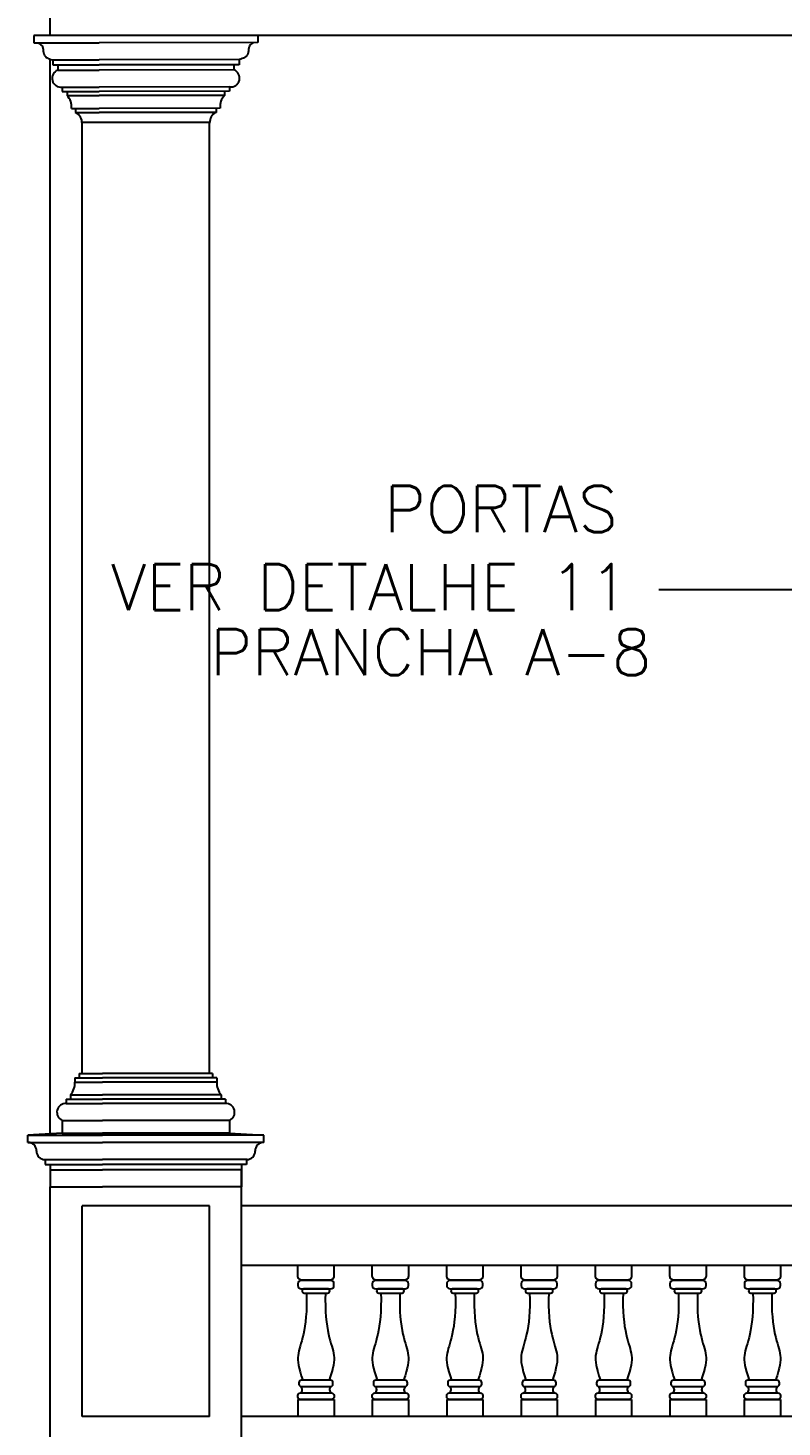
# Model space of a CAD drawing. Extents: x -1098 to 3016, y -832 to 644.
# Drawn here: x -849.4 to -813.9, y 426.4 to 492.2 of the extents above; entities that cross this region are included whole.
import ezdxf

# ---------------------------------------------------------------- set-up
doc = ezdxf.new("R2010")
doc.units = 0
doc.header["$MEASUREMENT"] = 0
for name, color, linetype in [('ESQUADRIAS', 2, 'CONTINUOUS'), ('PAREDE', 1, 'CONTINUOUS'), ('VARANDA', 1, 'CONTINUOUS')]:
    doc.layers.add(name, color=color, linetype=linetype)
doc.styles.add('ROMANS', font='romans')
doc.dimstyles.new('ISO-25', dxfattribs={"dimtxt": 10, "dimasz": 3.5, "dimexe": 1.25, "dimexo": 15, "dimgap": 5, "dimtad": 1, "dimdec": 1, "dimtxsty": 'STANDARD', "dimblk": 'DOT', "dimcen": 2.5, "dimclrd": 1, "dimclre": 1, "dimclrt": 2, "dimazin": 3, "dimtfac": 1, "dimtdec": 1, "dimtmove": 0, "dimatfit": 3})

msp = doc.modelspace()

# ---------------------------------------------------------------- linework, layer by layer
at = {"layer": 'ESQUADRIAS', "color": 4}
for points in [[(-848.322, 491.844), (-848.322, 511.11)], [(-848.322, 491.844), (-848.322, 511.11)], [(-753.822, 491.844), (-849.081, 491.844)], [(-849.081, 491.832), (-849.081, 491.492)], [(-848.881, 491.492), (-848.828, 491.463), (-848.785, 491.434), (-848.751, 491.406), (-848.724, 491.377), (-848.703, 491.349), (-848.687, 491.321), (-848.675, 491.292), (-848.667, 491.263), (-848.66, 491.233), (-848.655, 491.203), (-848.651, 491.173), (-848.648, 491.143), (-848.645, 491.113), (-848.642, 491.085), (-848.638, 491.058), (-848.634, 491.032), (-848.628, 491.008), (-848.621, 490.985), (-848.613, 490.963), (-848.604, 490.943), (-848.593, 490.923), (-848.581, 490.904), (-848.568, 490.885), (-848.553, 490.865), (-848.536, 490.846), (-848.516, 490.826), (-848.49, 490.805), (-848.456, 490.784), (-848.412, 490.762), (-848.357, 490.74), (-848.287, 490.716), (-848.201, 490.692)], [(-838.762, 491.504), (-838.815, 491.475), (-838.858, 491.446), (-838.893, 491.418), (-838.92, 491.389), (-838.941, 491.361), (-838.956, 491.333), (-838.968, 491.304), (-838.977, 491.275), (-838.983, 491.245), (-838.988, 491.215), (-838.992, 491.185), (-838.996, 491.155), (-838.999, 491.125), (-839.002, 491.097), (-839.005, 491.07), (-839.01, 491.044), (-839.015, 491.02), (-839.022, 490.997), (-839.03, 490.975), (-839.039, 490.955), (-839.05, 490.935), (-839.062, 490.916), (-839.076, 490.897), (-839.091, 490.877), (-839.107, 490.858), (-839.128, 490.838), (-839.154, 490.817), (-839.188, 490.796), (-839.231, 490.774), (-839.287, 490.752), (-839.357, 490.728), (-839.442, 490.704)], [(-838.562, 491.844), (-838.562, 491.504)], [(-848.322, 440.189), (-848.322, 490.728)], [(-848.322, 440.189), (-848.322, 490.728)], [(-848.201, 490.692), (-848.201, 490.452)], [(-847.961, 490.452), (-847.961, 490.212)], [(-839.682, 490.464), (-839.682, 490.224)], [(-839.442, 490.704), (-839.442, 490.464)], [(-847.761, 489.412), (-847.761, 489.212)], [(-847.521, 489.212), (-847.521, 489.012)], [(-840.122, 489.224), (-840.122, 489.024)], [(-839.882, 489.424), (-839.882, 489.224)], [(-847.121, 488.412), (-847.121, 488.212)], [(-840.522, 488.424), (-840.522, 488.224)], [(-846.822, 443.024), (-846.821, 487.744)], [(-840.822, 487.744), (-846.821, 487.744)], [(-840.822, 443.024), (-840.822, 487.744)], [(-840.822, 443.024), (-840.822, 450.881)], [(-847.162, 442.824), (-847.162, 442.624)], [(-846.962, 443.024), (-846.962, 442.824)], [(-840.682, 443.024), (-840.682, 442.824)], [(-840.482, 442.824), (-840.482, 442.624)], [(-847.562, 441.824), (-847.562, 441.624)], [(-847.362, 442.024), (-847.362, 441.824)], [(-840.282, 442.024), (-840.282, 441.824)], [(-840.082, 441.824), (-840.082, 441.624)], [(-847.762, 440.824), (-847.762, 440.224)], [(-839.882, 440.824), (-839.882, 440.224)], [(-847.762, 440.224), (-849.362, 440.124)], [(-839.882, 440.224), (-838.282, 440.124)], [(-849.362, 439.784), (-849.362, 440.124)], [(-838.282, 439.784), (-838.282, 440.124)], [(-848.562, 438.984), (-848.562, 438.744)], [(-839.082, 438.984), (-839.082, 438.744)], [(-848.322, 438.744), (-848.322, 438.504)], [(-848.322, 438.504), (-848.322, 437.693)], [(-839.322, 438.744), (-839.322, 438.504)], [(-839.322, 420.704), (-839.322, 438.504)], [(-848.322, 420.704), (-848.322, 437.693)], [(-848.322, 420.704), (-848.322, 437.693)], [(-848.322, 437.693), (-845.862, 437.693)], [(-839.322, 437.693), (-845.862, 437.693)], [(-846.822, 426.904), (-846.822, 436.804)], [(-840.822, 436.804), (-846.822, 436.804)], [(-840.822, 426.904), (-840.822, 436.804)], [(-753.822, 436.804), (-839.322, 436.804)], [(-753.822, 434.004), (-839.322, 434.004)], [(-840.822, 426.904), (-846.822, 426.904)], [(-753.822, 426.904), (-839.322, 426.904)]]:
    msp.add_lwpolyline(points, dxfattribs=at)
for centre, radius, start, end in [((-847.814, 489.823), 0.415, 110.73869, 277.33379), ((-839.829, 489.835), 0.415, 262.66621, 69.26131), ((-848.035, 488.507), 0.721, 352.40833, 44.46157), ((-839.608, 488.519), 0.721, 135.53843, 187.59167), ((-847.365, 487.725), 0.544, 358.04604, 63.36796), ((-840.278, 487.737), 0.544, 116.63204, 181.95396), ((-847.978, 442.562), 0.818, 318.82884, 4.30126), ((-839.666, 442.562), 0.818, 175.69874, 221.17116), ((-847.579, 441.203), 0.421, 87.75469, 244.17282), ((-840.066, 441.203), 0.421, 295.82718, 92.24531), ((-849.343, 439.403), 0.381, 357.07463, 92.92537), ((-838.302, 439.403), 0.381, 87.07463, 182.92537), ((-848.572, 439.374), 0.39, 178.53366, 271.46634), ((-839.072, 439.374), 0.39, 268.53366, 1.46634)]:
    msp.add_arc(centre, radius, start, end, dxfattribs=at)
at = {"layer": 'PAREDE', "color": 2}
for points in [[(-849.081, 491.492), (-846.021, 491.492)], [(-838.562, 491.504), (-846.021, 491.492)], [(-848.201, 490.692), (-846.021, 490.692)], [(-848.201, 490.452), (-846.021, 490.452)], [(-847.961, 490.212), (-846.021, 490.212)], [(-839.442, 490.704), (-846.021, 490.692)], [(-839.442, 490.464), (-846.021, 490.452)], [(-839.682, 490.224), (-846.021, 490.212)], [(-847.761, 489.412), (-846.021, 489.412)], [(-847.761, 489.212), (-846.021, 489.212)], [(-847.521, 489.012), (-846.021, 489.012)], [(-839.882, 489.424), (-846.021, 489.412)], [(-839.882, 489.224), (-846.021, 489.212)], [(-840.122, 489.024), (-846.021, 489.012)], [(-847.321, 488.412), (-846.021, 488.412)], [(-847.121, 488.212), (-846.021, 488.212)], [(-840.322, 488.424), (-846.021, 488.412)], [(-840.522, 488.224), (-846.021, 488.212)], [(-847.162, 442.824), (-845.862, 442.824)], [(-846.962, 443.024), (-845.862, 443.024)], [(-840.682, 443.024), (-845.862, 443.024)], [(-840.482, 442.824), (-845.862, 442.824)], [(-847.162, 442.624), (-845.862, 442.624)], [(-840.482, 442.624), (-845.862, 442.624)], [(-847.562, 441.824), (-845.862, 441.824)], [(-847.562, 441.624), (-845.862, 441.624)], [(-847.362, 442.024), (-845.862, 442.024)], [(-840.282, 442.024), (-845.862, 442.024)], [(-840.082, 441.824), (-845.862, 441.824)], [(-840.082, 441.624), (-845.862, 441.624)], [(-847.762, 440.824), (-845.862, 440.824)], [(-839.882, 440.824), (-845.862, 440.824)], [(-847.762, 440.224), (-845.862, 440.224)], [(-839.882, 440.224), (-845.862, 440.224)], [(-849.362, 440.124), (-845.862, 440.124)], [(-849.362, 439.784), (-845.862, 439.784)], [(-838.282, 440.124), (-845.862, 440.124)], [(-838.282, 439.784), (-845.862, 439.784)], [(-848.582, 438.984), (-845.862, 438.984)], [(-839.062, 438.984), (-845.862, 438.984)], [(-848.562, 438.744), (-845.862, 438.744)], [(-848.322, 438.504), (-845.862, 438.504)], [(-839.082, 438.744), (-845.862, 438.744)], [(-839.322, 438.504), (-845.862, 438.504)]]:
    msp.add_lwpolyline(points, dxfattribs=at)
at = {"layer": 'PAREDE', "color": 6}
msp.add_lwpolyline([(-839.322, 438.504), (-839.322, 437.693)], dxfattribs=at)
at = {"layer": 'VARANDA'}
for p, q in [((-835.276, 432.904), (-836.373, 432.904)), ((-831.778, 432.904), (-832.875, 432.904)), ((-828.28, 432.904), (-829.377, 432.904)), ((-824.782, 432.904), (-825.879, 432.904)), ((-821.284, 432.904), (-822.381, 432.904)), ((-817.786, 432.904), (-818.883, 432.904)), ((-814.288, 432.904), (-815.385, 432.904)), ((-836.473, 432.804), (-836.473, 432.804)), ((-832.975, 432.804), (-832.975, 432.804)), ((-829.477, 432.804), (-829.477, 432.804)), ((-825.979, 432.804), (-825.979, 432.804)), ((-822.481, 432.804), (-822.481, 432.804)), ((-818.983, 432.804), (-818.983, 432.804)), ((-815.485, 432.804), (-815.485, 432.804))]:
    msp.add_line(p, q, dxfattribs=at)
for points in [[(-834.976, 434.004), (-834.976, 433.504, -0.414214), (-835.176, 433.304), (-836.473, 433.304, -0.414214), (-836.673, 433.504), (-836.673, 434.004)], [(-831.478, 434.004), (-831.478, 433.504, -0.414214), (-831.678, 433.304), (-832.975, 433.304, -0.414214), (-833.175, 433.504), (-833.175, 434.004)], [(-827.98, 434.004), (-827.98, 433.504, -0.414214), (-828.18, 433.304), (-829.477, 433.304, -0.414214), (-829.677, 433.504), (-829.677, 434.004)], [(-824.482, 434.004), (-824.482, 433.504, -0.414214), (-824.682, 433.304), (-825.979, 433.304, -0.414214), (-826.179, 433.504), (-826.179, 434.004)], [(-820.984, 434.004), (-820.984, 433.504, -0.414214), (-821.184, 433.304), (-822.481, 433.304, -0.414214), (-822.681, 433.504), (-822.681, 434.004)], [(-817.486, 434.004), (-817.486, 433.504, -0.414214), (-817.686, 433.304), (-818.983, 433.304, -0.414214), (-819.183, 433.504), (-819.183, 434.004)], [(-813.988, 434.004), (-813.988, 433.504, -0.414214), (-814.188, 433.304), (-815.485, 433.304, -0.414214), (-815.685, 433.504), (-815.685, 434.004)], [(-836.373, 432.704), (-835.276, 432.704, 0.414214), (-835.176, 432.804), (-835.176, 432.804)], [(-832.875, 432.704), (-831.778, 432.704, 0.414214), (-831.678, 432.804), (-831.678, 432.804)], [(-829.377, 432.704), (-828.28, 432.704, 0.414214), (-828.18, 432.804), (-828.18, 432.804)], [(-825.879, 432.704), (-824.782, 432.704, 0.414214), (-824.682, 432.804), (-824.682, 432.804)], [(-822.381, 432.704), (-821.284, 432.704, 0.414214), (-821.184, 432.804), (-821.184, 432.804)], [(-818.883, 432.704), (-817.786, 432.704, 0.414214), (-817.686, 432.804), (-817.686, 432.804)], [(-815.385, 432.704), (-814.288, 432.704, 0.414214), (-814.188, 432.804), (-814.188, 432.804)]]:
    msp.add_lwpolyline(points, format="xyb", dxfattribs=at)
for points in [[(-835.136, 433.301), (-836.513, 433.301, 0.414214), (-836.673, 433.141), (-836.673, 433.064, 0.414214), (-836.513, 432.904), (-835.136, 432.904, 0.414214), (-834.976, 433.064), (-834.976, 433.141, 0.414214)], [(-831.638, 433.301), (-833.015, 433.301, 0.414214), (-833.175, 433.141), (-833.175, 433.064, 0.414214), (-833.015, 432.904), (-831.638, 432.904, 0.414214), (-831.478, 433.064), (-831.478, 433.141, 0.414214)], [(-828.14, 433.301), (-829.517, 433.301, 0.414214), (-829.677, 433.141), (-829.677, 433.064, 0.414214), (-829.517, 432.904), (-828.14, 432.904, 0.414214), (-827.98, 433.064), (-827.98, 433.141, 0.414214)], [(-824.642, 433.301), (-826.019, 433.301, 0.414214), (-826.179, 433.141), (-826.179, 433.064, 0.414214), (-826.019, 432.904), (-824.642, 432.904, 0.414214), (-824.482, 433.064), (-824.482, 433.141, 0.414214)], [(-821.144, 433.301), (-822.521, 433.301, 0.414214), (-822.681, 433.141), (-822.681, 433.064, 0.414214), (-822.521, 432.904), (-821.144, 432.904, 0.414214), (-820.984, 433.064), (-820.984, 433.141, 0.414214)], [(-817.646, 433.301), (-819.023, 433.301, 0.414214), (-819.183, 433.141), (-819.183, 433.064, 0.414214), (-819.023, 432.904), (-817.646, 432.904, 0.414214), (-817.486, 433.064), (-817.486, 433.141, 0.414214)], [(-814.148, 433.301), (-815.525, 433.301, 0.414214), (-815.685, 433.141), (-815.685, 433.064, 0.414214), (-815.525, 432.904), (-814.148, 432.904, 0.414214), (-813.988, 433.064), (-813.988, 433.141, 0.414214)], [(-835.144, 428.604), (-836.504, 428.604, 0.414214), (-836.624, 428.484), (-836.624, 428.424, 0.414214), (-836.504, 428.304), (-835.144, 428.304, 0.414214), (-835.024, 428.424), (-835.024, 428.484, 0.414214)], [(-831.646, 428.604), (-833.006, 428.604, 0.414214), (-833.126, 428.484), (-833.126, 428.424, 0.414214), (-833.006, 428.304), (-831.646, 428.304, 0.414214), (-831.526, 428.424), (-831.526, 428.484, 0.414214)], [(-828.148, 428.604), (-829.508, 428.604, 0.414214), (-829.628, 428.484), (-829.628, 428.424, 0.414214), (-829.508, 428.304), (-828.148, 428.304, 0.414214), (-828.028, 428.424), (-828.028, 428.484, 0.414214)], [(-824.65, 428.604), (-826.01, 428.604, 0.414214), (-826.13, 428.484), (-826.13, 428.424, 0.414214), (-826.01, 428.304), (-824.65, 428.304, 0.414214), (-824.53, 428.424), (-824.53, 428.484, 0.414214)], [(-821.152, 428.604), (-822.512, 428.604, 0.414214), (-822.632, 428.484), (-822.632, 428.424, 0.414214), (-822.512, 428.304), (-821.152, 428.304, 0.414214), (-821.032, 428.424), (-821.032, 428.484, 0.414214)], [(-817.654, 428.604), (-819.014, 428.604, 0.414214), (-819.134, 428.484), (-819.134, 428.424, 0.414214), (-819.014, 428.304), (-817.654, 428.304, 0.414214), (-817.534, 428.424), (-817.534, 428.484, 0.414214)], [(-814.156, 428.604), (-815.516, 428.604, 0.414214), (-815.636, 428.484), (-815.636, 428.424, 0.414214), (-815.516, 428.304), (-814.156, 428.304, 0.414214), (-814.036, 428.424), (-814.036, 428.484, 0.414214)], [(-834.974, 427.884), (-834.974, 427.824, -0.414214), (-835.094, 427.704), (-836.554, 427.704, -0.414214), (-836.674, 427.824), (-836.674, 427.884, -0.414214), (-836.554, 428.004), (-835.094, 428.004, -0.414214)], [(-831.476, 427.884), (-831.476, 427.824, -0.414214), (-831.596, 427.704), (-833.056, 427.704, -0.414214), (-833.176, 427.824), (-833.176, 427.884, -0.414214), (-833.056, 428.004), (-831.596, 428.004, -0.414214)], [(-827.978, 427.884), (-827.978, 427.824, -0.414214), (-828.098, 427.704), (-829.558, 427.704, -0.414214), (-829.678, 427.824), (-829.678, 427.884, -0.414214), (-829.558, 428.004), (-828.098, 428.004, -0.414214)], [(-824.48, 427.884), (-824.48, 427.824, -0.414214), (-824.6, 427.704), (-826.06, 427.704, -0.414214), (-826.18, 427.824), (-826.18, 427.884, -0.414214), (-826.06, 428.004), (-824.6, 428.004, -0.414214)], [(-820.982, 427.884), (-820.982, 427.824, -0.414214), (-821.102, 427.704), (-822.562, 427.704, -0.414214), (-822.682, 427.824), (-822.682, 427.884, -0.414214), (-822.562, 428.004), (-821.102, 428.004, -0.414214)], [(-817.484, 427.884), (-817.484, 427.824, -0.414214), (-817.604, 427.704), (-819.064, 427.704, -0.414214), (-819.184, 427.824), (-819.184, 427.884, -0.414214), (-819.064, 428.004), (-817.604, 428.004, -0.414214)], [(-813.986, 427.884), (-813.986, 427.824, -0.414214), (-814.106, 427.704), (-815.566, 427.704, -0.414214), (-815.686, 427.824), (-815.686, 427.884, -0.414214), (-815.566, 428.004), (-814.106, 428.004, -0.414214)]]:
    msp.add_lwpolyline(points, format="xyb", close=True, dxfattribs=at)
for points in [[(-836.273, 432.704), (-836.264, 432.396), (-836.266, 432.108), (-836.276, 431.84), (-836.293, 431.589), (-836.317, 431.357), (-836.346, 431.144), (-836.379, 430.948), (-836.415, 430.769), (-836.453, 430.608), (-836.492, 430.462), (-836.529, 430.328), (-836.565, 430.205), (-836.598, 430.091), (-836.627, 429.982), (-836.65, 429.877), (-836.667, 429.774), (-836.676, 429.67), (-836.676, 429.561), (-836.666, 429.444), (-836.646, 429.315), (-836.614, 429.17), (-836.571, 429.006), (-836.514, 428.818), (-836.444, 428.604)], [(-836.273, 432.704), (-836.273, 432.56)], [(-835.376, 432.704), (-835.384, 432.396), (-835.383, 432.108), (-835.373, 431.84), (-835.356, 431.589), (-835.332, 431.357), (-835.303, 431.144), (-835.27, 430.948), (-835.234, 430.769), (-835.196, 430.608), (-835.157, 430.462), (-835.119, 430.328), (-835.083, 430.205), (-835.05, 430.091), (-835.022, 429.982), (-834.998, 429.877), (-834.982, 429.774), (-834.973, 429.67), (-834.973, 429.561), (-834.983, 429.444), (-835.003, 429.315), (-835.034, 429.17), (-835.078, 429.006), (-835.135, 428.818), (-835.205, 428.604)], [(-835.376, 432.704), (-835.376, 432.561)], [(-832.775, 432.704), (-832.766, 432.396), (-832.768, 432.108), (-832.778, 431.84), (-832.795, 431.589), (-832.819, 431.357), (-832.848, 431.144), (-832.881, 430.948), (-832.917, 430.769), (-832.955, 430.608), (-832.994, 430.462), (-833.031, 430.328), (-833.067, 430.205), (-833.1, 430.091), (-833.129, 429.982), (-833.152, 429.877), (-833.169, 429.774), (-833.178, 429.67), (-833.178, 429.561), (-833.168, 429.444), (-833.148, 429.315), (-833.116, 429.17), (-833.073, 429.006), (-833.016, 428.818), (-832.946, 428.604)], [(-832.775, 432.704), (-832.775, 432.56)], [(-831.878, 432.704), (-831.886, 432.396), (-831.885, 432.108), (-831.875, 431.84), (-831.858, 431.589), (-831.834, 431.357), (-831.805, 431.144), (-831.772, 430.948), (-831.736, 430.769), (-831.698, 430.608), (-831.659, 430.462), (-831.621, 430.328), (-831.585, 430.205), (-831.552, 430.091), (-831.524, 429.982), (-831.5, 429.877), (-831.484, 429.774), (-831.475, 429.67), (-831.475, 429.561), (-831.485, 429.444), (-831.505, 429.315), (-831.536, 429.17), (-831.58, 429.006), (-831.637, 428.818), (-831.707, 428.604)], [(-831.878, 432.704), (-831.878, 432.561)], [(-829.277, 432.704), (-829.268, 432.396), (-829.27, 432.108), (-829.28, 431.84), (-829.297, 431.589), (-829.321, 431.357), (-829.35, 431.144), (-829.383, 430.948), (-829.419, 430.769), (-829.457, 430.608), (-829.496, 430.462), (-829.533, 430.328), (-829.569, 430.205), (-829.602, 430.091), (-829.631, 429.982), (-829.654, 429.877), (-829.671, 429.774), (-829.68, 429.67), (-829.68, 429.561), (-829.67, 429.444), (-829.65, 429.315), (-829.618, 429.17), (-829.575, 429.006), (-829.518, 428.818), (-829.448, 428.604)], [(-829.277, 432.704), (-829.277, 432.56)], [(-828.38, 432.704), (-828.388, 432.396), (-828.387, 432.108), (-828.377, 431.84), (-828.36, 431.589), (-828.336, 431.357), (-828.307, 431.144), (-828.274, 430.948), (-828.238, 430.769), (-828.2, 430.608), (-828.161, 430.462), (-828.123, 430.328), (-828.087, 430.205), (-828.054, 430.091), (-828.026, 429.982), (-828.002, 429.877), (-827.986, 429.774), (-827.977, 429.67), (-827.977, 429.561), (-827.987, 429.444), (-828.007, 429.315), (-828.038, 429.17), (-828.082, 429.006), (-828.139, 428.818), (-828.209, 428.604)], [(-828.38, 432.704), (-828.38, 432.561)], [(-825.779, 432.704), (-825.77, 432.396), (-825.772, 432.108), (-825.782, 431.84), (-825.799, 431.589), (-825.823, 431.357), (-825.852, 431.144), (-825.885, 430.948), (-825.921, 430.769), (-825.959, 430.608), (-825.998, 430.462), (-826.035, 430.328), (-826.071, 430.205), (-826.104, 430.091), (-826.133, 429.982), (-826.156, 429.877), (-826.173, 429.774), (-826.182, 429.67), (-826.182, 429.561), (-826.172, 429.444), (-826.152, 429.315), (-826.12, 429.17), (-826.077, 429.006), (-826.02, 428.818), (-825.95, 428.604)], [(-825.779, 432.704), (-825.779, 432.56)], [(-824.882, 432.704), (-824.89, 432.396), (-824.889, 432.108), (-824.879, 431.84), (-824.862, 431.589), (-824.838, 431.357), (-824.809, 431.144), (-824.776, 430.948), (-824.74, 430.769), (-824.702, 430.608), (-824.663, 430.462), (-824.625, 430.328), (-824.589, 430.205), (-824.556, 430.091), (-824.528, 429.982), (-824.504, 429.877), (-824.488, 429.774), (-824.479, 429.67), (-824.479, 429.561), (-824.489, 429.444), (-824.509, 429.315), (-824.54, 429.17), (-824.584, 429.006), (-824.641, 428.818), (-824.711, 428.604)], [(-824.882, 432.704), (-824.882, 432.561)], [(-822.281, 432.704), (-822.272, 432.396), (-822.274, 432.108), (-822.284, 431.84), (-822.301, 431.589), (-822.325, 431.357), (-822.354, 431.144), (-822.387, 430.948), (-822.423, 430.769), (-822.461, 430.608), (-822.5, 430.462), (-822.537, 430.328), (-822.573, 430.205), (-822.606, 430.091), (-822.635, 429.982), (-822.658, 429.877), (-822.675, 429.774), (-822.684, 429.67), (-822.684, 429.561), (-822.674, 429.444), (-822.654, 429.315), (-822.622, 429.17), (-822.579, 429.006), (-822.522, 428.818), (-822.452, 428.604)], [(-822.281, 432.704), (-822.281, 432.56)], [(-821.384, 432.704), (-821.392, 432.396), (-821.391, 432.108), (-821.381, 431.84), (-821.364, 431.589), (-821.34, 431.357), (-821.311, 431.144), (-821.278, 430.948), (-821.242, 430.769), (-821.204, 430.608), (-821.165, 430.462), (-821.127, 430.328), (-821.091, 430.205), (-821.058, 430.091), (-821.03, 429.982), (-821.006, 429.877), (-820.99, 429.774), (-820.981, 429.67), (-820.981, 429.561), (-820.991, 429.444), (-821.011, 429.315), (-821.042, 429.17), (-821.086, 429.006), (-821.143, 428.818), (-821.213, 428.604)], [(-821.384, 432.704), (-821.384, 432.561)], [(-818.783, 432.704), (-818.774, 432.396), (-818.776, 432.108), (-818.786, 431.84), (-818.803, 431.589), (-818.827, 431.357), (-818.856, 431.144), (-818.889, 430.948), (-818.925, 430.769), (-818.963, 430.608), (-819.002, 430.462), (-819.039, 430.328), (-819.075, 430.205), (-819.108, 430.091), (-819.137, 429.982), (-819.16, 429.877), (-819.177, 429.774), (-819.186, 429.67), (-819.186, 429.561), (-819.176, 429.444), (-819.156, 429.315), (-819.124, 429.17), (-819.081, 429.006), (-819.024, 428.818), (-818.954, 428.604)], [(-818.783, 432.704), (-818.783, 432.56)], [(-817.886, 432.704), (-817.894, 432.396), (-817.893, 432.108), (-817.883, 431.84), (-817.866, 431.589), (-817.842, 431.357), (-817.813, 431.144), (-817.78, 430.948), (-817.744, 430.769), (-817.706, 430.608), (-817.667, 430.462), (-817.629, 430.328), (-817.593, 430.205), (-817.56, 430.091), (-817.532, 429.982), (-817.508, 429.877), (-817.492, 429.774), (-817.483, 429.67), (-817.483, 429.561), (-817.493, 429.444), (-817.513, 429.315), (-817.544, 429.17), (-817.588, 429.006), (-817.645, 428.818), (-817.715, 428.604)], [(-817.886, 432.704), (-817.886, 432.561)], [(-815.285, 432.704), (-815.276, 432.396), (-815.278, 432.108), (-815.288, 431.84), (-815.305, 431.589), (-815.329, 431.357), (-815.358, 431.144), (-815.391, 430.948), (-815.427, 430.769), (-815.465, 430.608), (-815.504, 430.462), (-815.541, 430.328), (-815.577, 430.205), (-815.61, 430.091), (-815.639, 429.982), (-815.662, 429.877), (-815.679, 429.774), (-815.688, 429.67), (-815.688, 429.561), (-815.678, 429.444), (-815.658, 429.315), (-815.626, 429.17), (-815.583, 429.006), (-815.526, 428.818), (-815.456, 428.604)], [(-815.285, 432.704), (-815.285, 432.56)], [(-814.388, 432.704), (-814.396, 432.396), (-814.395, 432.108), (-814.385, 431.84), (-814.368, 431.589), (-814.344, 431.357), (-814.315, 431.144), (-814.282, 430.948), (-814.246, 430.769), (-814.208, 430.608), (-814.169, 430.462), (-814.131, 430.328), (-814.095, 430.205), (-814.062, 430.091), (-814.034, 429.982), (-814.01, 429.877), (-813.994, 429.774), (-813.985, 429.67), (-813.985, 429.561), (-813.995, 429.444), (-814.015, 429.315), (-814.046, 429.17), (-814.09, 429.006), (-814.147, 428.818), (-814.217, 428.604)], [(-814.388, 432.704), (-814.388, 432.561)], [(-836.674, 427.704), (-836.674, 426.904)], [(-836.674, 427.704), (-834.974, 427.704)], [(-834.974, 427.704), (-834.974, 426.904)], [(-833.176, 427.704), (-833.176, 426.904)], [(-833.176, 427.704), (-831.476, 427.704)], [(-831.476, 427.704), (-831.476, 426.904)], [(-829.678, 427.704), (-829.678, 426.904)], [(-829.678, 427.704), (-827.978, 427.704)], [(-827.978, 427.704), (-827.978, 426.904)], [(-826.18, 427.704), (-826.18, 426.904)], [(-826.18, 427.704), (-824.48, 427.704)], [(-824.48, 427.704), (-824.48, 426.904)], [(-822.682, 427.704), (-822.682, 426.904)], [(-822.682, 427.704), (-820.982, 427.704)], [(-820.982, 427.704), (-820.982, 426.904)], [(-819.184, 427.704), (-819.184, 426.904)], [(-819.184, 427.704), (-817.484, 427.704)], [(-817.484, 427.704), (-817.484, 426.904)], [(-815.686, 427.704), (-815.686, 426.904)], [(-815.686, 427.704), (-813.986, 427.704)], [(-813.986, 427.704), (-813.986, 426.904)], [(-834.974, 426.904), (-836.674, 426.904)], [(-831.476, 426.904), (-833.176, 426.904)], [(-827.978, 426.904), (-829.678, 426.904)], [(-824.48, 426.904), (-826.18, 426.904)], [(-820.982, 426.904), (-822.682, 426.904)], [(-817.484, 426.904), (-819.184, 426.904)], [(-813.986, 426.904), (-815.686, 426.904)]]:
    msp.add_lwpolyline(points, dxfattribs=at)
for centre, radius, start, end in [((-836.373, 432.804), 0.1, 90, 180), ((-835.276, 432.804), 0.1, 0, 90), ((-832.875, 432.804), 0.1, 90, 180), ((-831.778, 432.804), 0.1, 0, 90), ((-829.377, 432.804), 0.1, 90, 180), ((-828.28, 432.804), 0.1, 0, 90), ((-825.879, 432.804), 0.1, 90, 180), ((-824.782, 432.804), 0.1, 0, 90), ((-822.381, 432.804), 0.1, 90, 180), ((-821.284, 432.804), 0.1, 0, 90), ((-818.883, 432.804), 0.1, 90, 180), ((-817.786, 432.804), 0.1, 0, 90), ((-815.385, 432.804), 0.1, 90, 180), ((-814.288, 432.804), 0.1, 0, 90), ((-836.373, 432.804), 0.1, 180, 270), ((-832.875, 432.804), 0.1, 180, 270), ((-829.377, 432.804), 0.1, 180, 270), ((-825.879, 432.804), 0.1, 180, 270), ((-822.381, 432.804), 0.1, 180, 270), ((-818.883, 432.804), 0.1, 180, 270), ((-815.385, 432.804), 0.1, 180, 270), ((-836.645, 428.159), 0.18, 300.17844, 53.44125), ((-835.004, 428.159), 0.18, 126.55875, 239.82156), ((-833.147, 428.159), 0.18, 300.17844, 53.44125), ((-831.506, 428.159), 0.18, 126.55875, 239.82156), ((-829.649, 428.159), 0.18, 300.17844, 53.44125), ((-828.008, 428.159), 0.18, 126.55875, 239.82156), ((-826.151, 428.159), 0.18, 300.17844, 53.44125), ((-824.51, 428.159), 0.18, 126.55875, 239.82156), ((-822.653, 428.159), 0.18, 300.17844, 53.44125), ((-821.012, 428.159), 0.18, 126.55875, 239.82156), ((-819.155, 428.159), 0.18, 300.17844, 53.44125), ((-817.514, 428.159), 0.18, 126.55875, 239.82156), ((-815.657, 428.159), 0.18, 300.17844, 53.44125), ((-814.016, 428.159), 0.18, 126.55875, 239.82156)]:
    msp.add_arc(centre, radius, start, end, dxfattribs=at)

# ---------------------------------------------------------------- texts
at = {"layer": 'ESQUADRIAS', "color": 2, "style": 'ROMANS'}
for s, p in [('PORTAS', (-832.611, 468.488)), ('VER DETALHE 11', (-845.467, 464.816)), ('PRANCHA A-8', (-840.786, 461.76))]:
    msp.add_text(s, height=2.17, dxfattribs=at).set_placement(p)

# ---------------------------------------------------------------- leaders
at = {"layer": 'ESQUADRIAS', "color": 1}
msp.add_leader([(-805.525, 465.772), (-819.697, 465.772)], dimstyle='ISO-25', override={"dimscale": 0.2, "dimgap": 5, "dimtad": 0, "dimlfac": 5}, dxfattribs=at)

doc.saveas('drawing.dxf')
